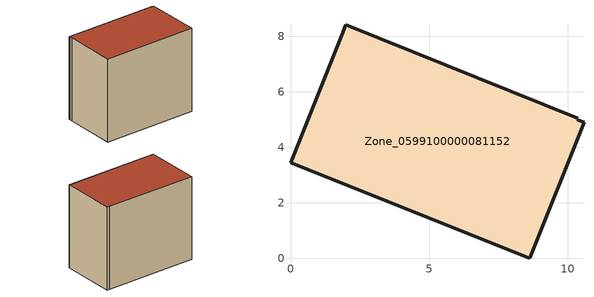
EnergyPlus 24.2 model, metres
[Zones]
Zone_0599100000081152
 floor ground (C_G): 0,3.44 1.88,8.13 1.95,8.33 1.99,8.43 10.36,5.06 10.34,4.99 10.58,4.91 8.62,0 z0.51
 wall outside (C_F): 1.99,8.43 1.95,8.33 1.88,8.13 0,3.44 8.62,0 10.58,4.91 10.34,4.99 10.36,5.06 1.99,8.43 z0.51:8.62
 roof outside (C_R): 1.88,8.13 0,3.44 8.62,0 10.58,4.91 10.34,4.99 10.36,5.06 1.99,8.43 1.95,8.33 z8.62
[BUILDING]
Pand.0599100000081152: North Axis=0; Terrain=City; Loads Convergence Tolerance Value=0.04; Temperature Convergence Tolerance Value=0.4; Solar Distribution=FullExterior; Maximum Number of Warmup Days=25; Minimum Number of Warmup Days=1
[Site:Location]
Rotterdam.The.Hague.AP_ZH_NLD Design_Conditions: Latitude=51.96; Longitude=4.45; Time Zone=1; Elevation=-4.5
[SITE:GROUNDTEMPERATURE:BUILDINGSURFACE]
18, 18, 18, 18, 18, 18, 18, 18, 18, 18, 18, 18
[MATERIAL] Thermal Absorptance=0.9; Solar Absorptance=0.7; Visible Absorptance=0.7
Name | Roughness | Thickness | Conductivity | Density | Specific Heat
G.TI.1965-1974 | MediumSmooth | 0.15 | 0.882353 | 540 | 1210
F.TI.1965-1974 | Rough | 0.3 | 0.697674 | 1920 | 840
R.TI.1965-1974 | MediumRough | 0.2 | 0.232558 | 1500 | 1000
[CONSTRUCTION]
C_G: G.TI.1965-1974
C_F: F.TI.1965-1974
C_R: R.TI.1965-1974
[ZONE]
Zone_0599100000081152: Type=1; Multiplier=1; Ceiling Height=Autocalculate; Volume=Autocalculate; Floor Area=autocalculate; Part of Total Floor Area=Yes
[ZONEINFILTRATION:DESIGNFLOWRATE]
Infil_Zone_0599100000081152: Zone or ZoneList or Space or SpaceList=Zone_0599100000081152; Schedule=AlwaysOn; Design Flow Rate Calculation Method=Flow/Area; Flow Rate per Floor Area=0.003; Constant Term Coefficient=1; Temperature Term Coefficient=0; Velocity Term Coefficient=0; Velocity Squared Term Coefficient=0
[HVACTEMPLATE:ZONE:IDEALLOADSAIRSYSTEM]
Zone_0599100000081152: Maximum Heating Supply Air Temperature=50; Minimum Cooling Supply Air Temperature=13; Maximum Heating Supply Air Humidity Ratio=0.0156; Minimum Cooling Supply Air Humidity Ratio=0.0077; Heating Limit=NoLimit; Cooling Limit=NoLimit; Dehumidification Control Type=ConstantSensibleHeatRatio; Cooling Sensible Heat Ratio=0.7; Dehumidification Setpoint=60; Humidification Control Type=None; Humidification Setpoint=30; Outdoor Air Method=None; Outdoor Air Flow Rate per Person=0.00944; Outdoor Air Flow Rate per Zone Floor Area=0; Outdoor Air Flow Rate per Zone=0; Demand Controlled Ventilation Type=None; Outdoor Air Economizer Type=NoEconomizer; Heat Recovery Type=None; Sensible Heat Recovery Effectiveness=0.7; Latent Heat Recovery Effectiveness=0.65
[ZONECONTROL:THERMOSTAT]
ThermostatControl_Zone_0599100000081152: Zone or ZoneList=Zone_0599100000081152; Control Type Schedule=DualSetpointControlType; Control 1=Thermostat_Zone_0599100000081152; Temperature Difference Between Cutout And Setpoint=0
[THERMOSTATSETPOINT:DUALSETPOINT]
Thermostat_Zone_0599100000081152: Heating Setpoint Temperature Schedule=HeatingSetpoint_Zone_0599100000081152; Cooling Setpoint Temperature Schedule=CoolingSetpoint_Zone_0599100000081152
[SCHEDULE:COMPACT]
HeatingSetpoint_Zone_0599100000081152: Through: 12/31, For: AllDays, Until: 24:00, 21
CoolingSetpoint_Zone_0599100000081152: Through: 12/31, For: AllDays, Until: 24:00, 24
DualSetpointControlType: Through: 12/31, For: AllDays, Until: 24:00, 4
AlwaysOn: Through: 12/31, For: AllDays, Until: 24:00, 1
